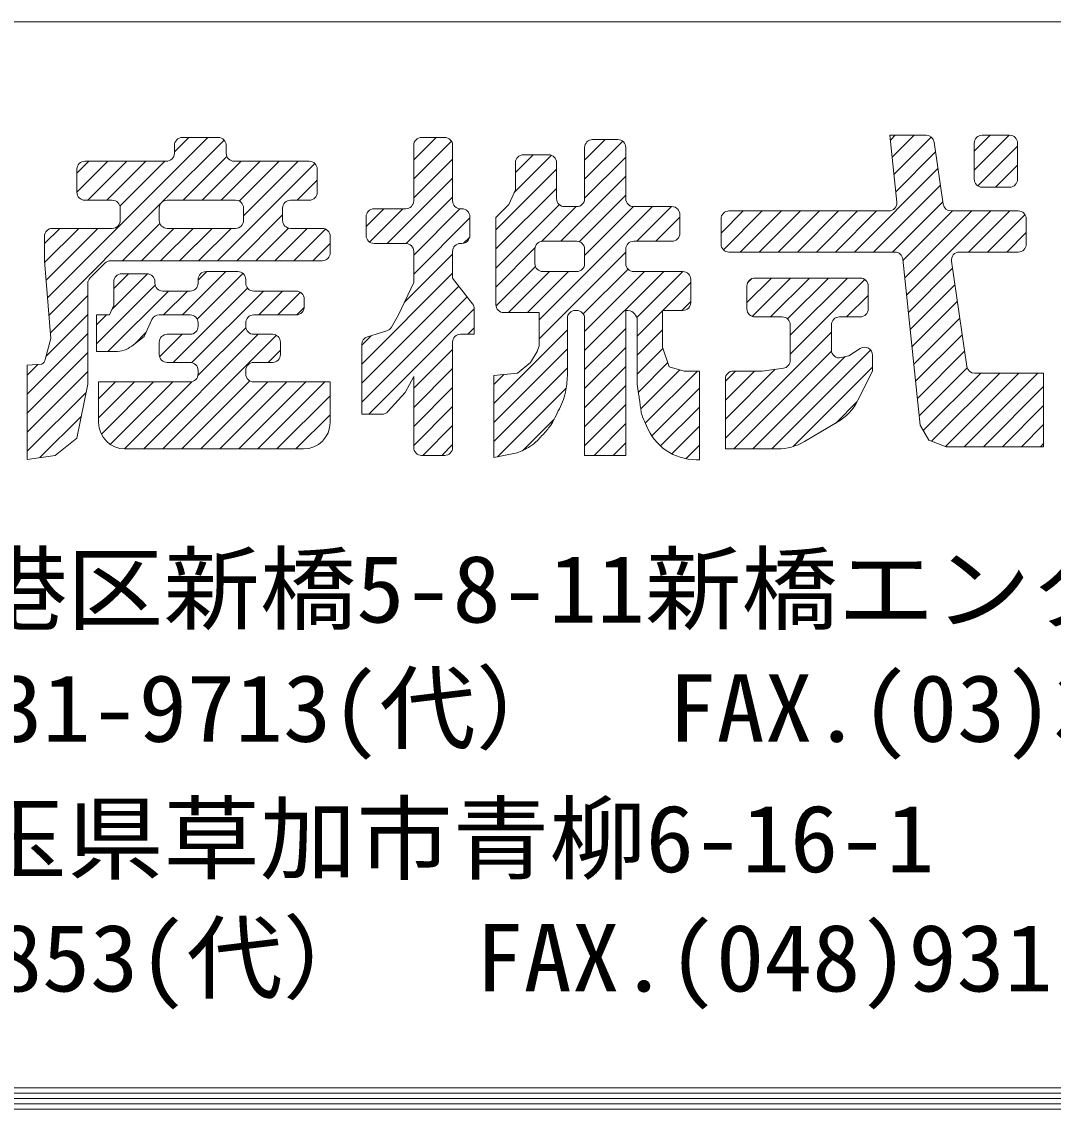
# Model space of a CAD drawing. Units: millimetres at full size; details may follow other scales. Extents: x -1601 to 2776, y -1131 to 1131.
# Drawn here: x -899.1 to -784.1, y -1131.2 to -1010 of the extents above; entities that cross this region are included whole.
import ezdxf
from ezdxf.enums import TextEntityAlignment as Align

# ---------------------------------------------------------------- set-up
doc = ezdxf.new("R2010")
doc.units = ezdxf.units.MM
doc.header["$LTSCALE"] = 4
doc.layers.add('0-0_0', color=7, linetype='Continuous', lineweight=18)
doc.layers.add('1-1_WAKU', color=7, linetype='Continuous', lineweight=18)
doc.styles.add('ＭＳ ゴシック', font='')
doc.styles.get('ＭＳ ゴシック').set_extended_font_data('MS Gothic')

msp = doc.modelspace()

# ---------------------------------------------------------------- linework, layer by layer
at = {"layer": '0-0_0'}
for p, q in [((-896.224, -1040.751), (-878.372, -1022.899)), ((-882.092, -1024.498), (-880.493, -1022.899)), ((-877.191, -1022.899), (-881.204, -1022.899)), ((-855.416, -1025.398), (-852.908, -1022.892)), ((-851.961, -1022.892), (-854.528, -1022.892)), ((-802.287, -1023.182), (-801.756, -1022.65)), ((-802.086, -1025.102), (-799.634, -1022.65)), ((-801.885, -1027.023), (-797.718, -1022.856)), ((-792.934, -1024.435), (-791.149, -1022.65)), ((-792.934, -1026.557), (-789.028, -1022.65)), ((-788.997, -1022.65), (-792.046, -1022.65)), ((-883.401, -1030.05), (-876.537, -1023.186)), ((-882.092, -1023.787), (-882.092, -1024.663)), ((-876.303, -1024.663), (-876.303, -1023.787)), ((-855.416, -1027.52), (-851.207, -1023.311)), ((-855.416, -1023.78), (-855.416, -1029.959)), ((-851.073, -1029.959), (-851.073, -1023.78)), ((-836.358, -1025.432), (-834.058, -1023.133)), ((-836.358, -1027.554), (-832.12, -1023.317)), ((-836.358, -1024.021), (-836.358, -1029.718)), ((-832.662, -1023.133), (-835.47, -1023.133)), ((-831.774, -1029.718), (-831.774, -1024.021)), ((-796.4, -1030.328), (-797.407, -1023.411)), ((-792.934, -1023.538), (-792.934, -1027.548)), ((-792.541, -1028.285), (-788.109, -1023.853)), ((-788.109, -1027.548), (-788.109, -1023.538)), ((-881.12, -1029.89), (-876.234, -1025.004)), ((-855.416, -1029.641), (-851.073, -1025.299)), ((-844.215, -1029.047), (-840.052, -1024.884)), ((-844.077, -1026.788), (-842.109, -1024.82)), ((-840.382, -1024.82), (-843.189, -1024.82)), ((-836.358, -1029.675), (-831.774, -1025.092)), ((-801.684, -1028.943), (-797.248, -1024.506)), ((-892.948, -1026.869), (-891.63, -1025.551)), ((-892.948, -1028.99), (-889.509, -1025.551)), ((-892.948, -1026.439), (-892.948, -1029.002)), ((-882.98, -1025.551), (-892.06, -1025.551)), ((-891.727, -1029.89), (-887.388, -1025.551)), ((-889.606, -1029.89), (-885.266, -1025.551)), ((-888.151, -1030.557), (-883.145, -1025.551)), ((-878.999, -1029.89), (-874.66, -1025.551)), ((-877.263, -1036.64), (-866.433, -1025.809)), ((-876.878, -1029.89), (-872.538, -1025.551)), ((-867.058, -1025.551), (-875.415, -1025.551)), ((-874.855, -1029.988), (-870.417, -1025.551)), ((-874.373, -1031.628), (-868.296, -1025.551)), ((-866.17, -1029.002), (-866.17, -1026.439)), ((-846.248, -1033.202), (-839.494, -1026.447)), ((-844.077, -1025.708), (-844.077, -1028.737)), ((-839.494, -1029.718), (-839.494, -1025.708)), ((-806.288, -1035.668), (-796.978, -1026.358)), ((-790.571, -1028.436), (-788.109, -1025.974)), ((-868.392, -1029.89), (-866.17, -1027.668)), ((-858.357, -1034.704), (-851.073, -1027.42)), ((-839.024, -1034.462), (-831.774, -1027.213)), ((-846.248, -1035.323), (-839.494, -1028.568)), ((-804.167, -1035.668), (-796.708, -1028.21)), ((-792.046, -1028.436), (-788.997, -1028.436)), ((-892.06, -1029.89), (-889.012, -1029.89)), ((-882.893, -1029.89), (-875.261, -1029.89)), ((-869.142, -1029.89), (-867.058, -1029.89)), ((-856.238, -1034.706), (-851.073, -1029.542)), ((-836.952, -1034.512), (-831.774, -1029.334)), ((-802.045, -1035.668), (-796.439, -1030.062)), ((-896.061, -1042.709), (-883.621, -1030.27)), ((-888.124, -1030.778), (-888.124, -1032.136)), ((-883.781, -1032.136), (-883.781, -1030.778)), ((-874.373, -1030.778), (-874.373, -1032.136)), ((-870.03, -1032.136), (-870.03, -1030.778)), ((-860.723, -1032.827), (-858.742, -1030.847)), ((-860.328, -1034.554), (-856.621, -1030.847)), ((-856.304, -1030.847), (-859.835, -1030.847)), ((-855.416, -1036.005), (-850.254, -1030.844)), ((-850.031, -1030.847), (-850.185, -1030.847)), ((-846.248, -1037.445), (-839.19, -1030.386)), ((-841.424, -1043.226), (-828.803, -1030.606)), ((-841.156, -1034.473), (-837.288, -1030.606)), ((-837.246, -1030.606), (-838.606, -1030.606)), ((-836.358, -1036.039), (-830.923, -1030.605)), ((-826.631, -1030.606), (-830.886, -1030.606)), ((-830.538, -1034.462), (-826.682, -1030.606)), ((-821.159, -1033.569), (-818.678, -1031.088)), ((-820.888, -1035.419), (-816.557, -1031.088)), ((-802.446, -1031.088), (-820.271, -1031.088)), ((-819.016, -1035.668), (-814.436, -1031.088)), ((-816.894, -1035.668), (-812.314, -1031.088)), ((-814.773, -1035.668), (-810.193, -1031.088)), ((-812.652, -1035.668), (-808.072, -1031.088)), ((-810.53, -1035.668), (-805.95, -1031.088)), ((-808.409, -1035.668), (-803.829, -1031.088)), ((-800.881, -1036.625), (-795.344, -1031.088)), ((-800.68, -1038.546), (-793.222, -1031.088)), ((-800.48, -1040.466), (-791.101, -1031.088)), ((-788.032, -1031.088), (-795.522, -1031.088)), ((-793.56, -1035.668), (-788.98, -1031.088)), ((-887.87, -1036.64), (-883.711, -1032.481)), ((-875.142, -1036.64), (-870.03, -1031.528)), ((-860.723, -1031.735), (-860.723, -1033.816)), ((-855.416, -1038.126), (-849.143, -1031.854)), ((-849.143, -1033.816), (-849.143, -1031.735)), ((-846.248, -1031.811), (-846.248, -1041.53)), ((-828.417, -1034.462), (-825.743, -1031.788)), ((-825.743, -1033.574), (-825.743, -1031.494)), ((-821.159, -1031.976), (-821.159, -1034.78)), ((-791.439, -1035.668), (-787.278, -1031.507)), ((-787.144, -1034.78), (-787.144, -1031.976)), ((-896.567, -1034.73), (-894.861, -1033.024)), ((-896.551, -1036.835), (-892.739, -1033.024)), ((-896.387, -1038.793), (-890.618, -1033.024)), ((-889.012, -1033.024), (-895.679, -1033.024)), ((-885.749, -1036.64), (-882.133, -1033.024)), ((-883.627, -1036.64), (-880.012, -1033.024)), ((-875.261, -1033.024), (-882.893, -1033.024)), ((-881.506, -1036.64), (-877.89, -1033.024)), ((-879.385, -1036.64), (-875.769, -1033.024)), ((-873.021, -1036.64), (-869.374, -1032.993)), ((-870.9, -1036.64), (-867.284, -1033.024)), ((-865.611, -1033.024), (-869.142, -1033.024)), ((-868.778, -1036.64), (-865.242, -1033.104)), ((-789.317, -1035.668), (-787.144, -1033.495)), ((-896.567, -1033.912), (-896.567, -1036.64)), ((-866.657, -1036.64), (-864.723, -1034.706)), ((-864.723, -1035.752), (-864.723, -1033.912)), ((-859.835, -1034.704), (-856.304, -1034.704)), ((-850.185, -1034.704), (-850.031, -1034.704)), ((-849.854, -1034.686), (-849.161, -1033.994)), ((-841.018, -1034.462), (-837.246, -1034.462)), ((-830.886, -1034.462), (-826.631, -1034.462)), ((-826.162, -1034.329), (-825.877, -1034.044)), ((-856.472, -1041.304), (-851.073, -1035.906)), ((-855.416, -1035.592), (-855.416, -1039.043)), ((-851.073, -1038.561), (-851.073, -1035.592)), ((-846.248, -1039.566), (-841.895, -1035.213)), ((-841.906, -1036.95), (-841.906, -1035.35)), ((-841.424, -1045.348), (-831.774, -1035.698)), ((-836.358, -1035.35), (-836.358, -1036.95)), ((-831.774, -1036.95), (-831.774, -1035.35)), ((-820.271, -1035.668), (-801.782, -1035.668)), ((-794.596, -1035.668), (-788.032, -1035.668)), ((-889.831, -1036.9), (-891.482, -1038.549)), ((-865.611, -1036.64), (-889.203, -1036.64)), ((-846.236, -1041.675), (-841.842, -1037.281)), ((-800.898, -1036.464), (-798.965, -1054.953)), ((-800.279, -1042.387), (-795.361, -1037.469)), ((-793.768, -1048.407), (-795.475, -1036.684)), ((-889.07, -1042.082), (-885.077, -1038.089)), ((-888.847, -1039.738), (-887.195, -1038.086)), ((-885.152, -1038.086), (-887.959, -1038.086)), ((-881.169, -1042.666), (-876.347, -1037.845)), ((-879.534, -1043.154), (-874.441, -1038.06)), ((-879.439, -1038.815), (-878.469, -1037.845)), ((-875.02, -1037.845), (-878.551, -1037.845)), ((-861.205, -1048.159), (-851.073, -1038.027)), ((-851.073, -1038.561), (-848.845, -1041.455)), ((-844.858, -1042.418), (-840.277, -1037.838)), ((-842.736, -1042.418), (-838.156, -1037.838)), ((-837.246, -1037.838), (-841.018, -1037.838)), ((-836.515, -1042.56), (-831.523, -1037.568)), ((-836.358, -1044.524), (-829.671, -1037.838)), ((-836.358, -1046.646), (-827.549, -1037.838)), ((-825.425, -1037.838), (-830.886, -1037.838)), ((-830.546, -1042.956), (-825.428, -1037.838)), ((-818.264, -1041.28), (-815.545, -1038.561)), ((-818.183, -1039.078), (-817.747, -1038.642)), ((-817.701, -1042.838), (-813.423, -1038.561)), ((-805.643, -1038.561), (-817.376, -1038.561)), ((-815.641, -1042.9), (-811.302, -1038.561)), ((-813.741, -1043.121), (-809.181, -1038.561)), ((-813.44, -1044.941), (-807.059, -1038.561)), ((-890.777, -1045.911), (-884.231, -1039.365)), ((-888.847, -1038.974), (-888.847, -1041.702)), ((-884.264, -1039.127), (-884.264, -1038.974)), ((-882.229, -1047.97), (-873.939, -1039.679)), ((-879.439, -1038.733), (-879.439, -1039.127)), ((-874.132, -1039.127), (-874.132, -1038.733)), ((-861.205, -1050.28), (-850.383, -1039.458)), ((-857.104, -1042.659), (-855.416, -1039.043)), ((-827.646, -1042.177), (-824.537, -1039.068)), ((-824.537, -1041.289), (-824.537, -1038.726)), ((-818.264, -1039.449), (-818.264, -1042.012)), ((-813.44, -1047.062), (-805.113, -1038.736)), ((-804.755, -1042.012), (-804.755, -1039.449)), ((-800.078, -1044.307), (-795.091, -1039.32)), ((-895.898, -1044.667), (-891.742, -1040.512)), ((-889.509, -1046.764), (-882.76, -1040.015)), ((-880.327, -1040.015), (-883.376, -1040.015)), ((-883.29, -1042.666), (-880.638, -1040.015)), ((-880.13, -1047.992), (-872.153, -1040.015)), ((-868.506, -1040.015), (-873.244, -1040.015)), ((-872.683, -1042.666), (-870.032, -1040.015)), ((-870.562, -1042.666), (-868.042, -1040.146)), ((-867.618, -1041.778), (-867.618, -1040.903)), ((-861.205, -1052.402), (-849.46, -1040.656)), ((-807.156, -1042.9), (-804.755, -1040.499)), ((-868.438, -1042.664), (-867.62, -1041.846)), ((-860.43, -1053.748), (-848.661, -1041.978)), ((-837.4, -1042.177), (-837.246, -1042.177)), ((-831.774, -1042.177), (-831.697, -1042.177)), ((-831.774, -1058.328), (-831.774, -1042.177)), ((-830.513, -1045.044), (-827.673, -1042.204)), ((-827.673, -1046.275), (-827.673, -1042.177)), ((-827.673, -1042.177), (-825.425, -1042.177)), ((-825.524, -1042.177), (-824.537, -1041.189)), ((-799.877, -1046.228), (-794.822, -1041.172)), ((-896.375, -1047.266), (-891.742, -1042.633)), ((-890.777, -1043.79), (-889.654, -1042.666)), ((-885.47, -1045.077), (-884.594, -1043.182)), ((-883.788, -1042.666), (-880.327, -1042.666)), ((-873.244, -1042.666), (-868.506, -1042.666)), ((-857.895, -1044.041), (-857.104, -1042.659)), ((-845.36, -1042.418), (-841.424, -1042.418)), ((-841.424, -1042.418), (-841.424, -1046.114)), ((-838.288, -1049.472), (-838.288, -1043.065)), ((-836.358, -1043.065), (-836.358, -1058.328)), ((-830.513, -1043.065), (-830.513, -1050.382)), ((-817.376, -1042.9), (-814.328, -1042.9)), ((-807.968, -1042.9), (-805.643, -1042.9)), ((-799.676, -1048.148), (-794.552, -1043.024)), ((-886.506, -1045.882), (-885.272, -1044.648)), ((-879.46, -1049.443), (-874.118, -1044.101)), ((-879.439, -1043.554), (-879.439, -1043.948)), ((-874.132, -1043.948), (-874.132, -1043.554)), ((-860.578, -1045.118), (-858.405, -1044.449)), ((-849.39, -1044.828), (-848.661, -1044.1)), ((-846.49, -1052.535), (-838.288, -1044.333)), ((-836.358, -1048.767), (-831.774, -1044.183)), ((-830.513, -1047.165), (-827.673, -1044.325)), ((-820.677, -1056.421), (-808.856, -1044.6)), ((-813.44, -1043.788), (-813.44, -1047.738)), ((-808.856, -1046.572), (-808.856, -1043.788)), ((-898.497, -1051.509), (-891.742, -1044.754)), ((-886.84, -1046.142), (-885.47, -1045.077)), ((-885.508, -1057.612), (-872.732, -1044.836)), ((-883.781, -1045.724), (-883.781, -1047.082)), ((-883.738, -1047.356), (-881.217, -1044.836)), ((-883.387, -1057.612), (-870.724, -1044.95)), ((-880.327, -1044.836), (-882.893, -1044.836)), ((-871.16, -1044.836), (-873.244, -1044.836)), ((-870.272, -1047.082), (-870.272, -1045.724)), ((-861.205, -1046.038), (-860.155, -1044.988)), ((-851.073, -1057.44), (-851.073, -1045.716)), ((-799.476, -1050.069), (-794.282, -1044.876)), ((-898.497, -1053.631), (-891.742, -1046.876)), ((-890.777, -1046.764), (-888.656, -1046.764)), ((-871.623, -1047.97), (-870.272, -1046.619)), ((-861.205, -1053.748), (-861.205, -1045.966)), ((-855.416, -1050.854), (-851.073, -1046.512)), ((-846.49, -1054.656), (-838.288, -1046.454)), ((-836.358, -1050.888), (-831.774, -1046.305)), ((-830.513, -1049.286), (-827.63, -1046.403)), ((-827.673, -1046.275), (-826.949, -1048.444)), ((-819.739, -1057.605), (-808.845, -1046.71)), ((-815.497, -1057.605), (-804.484, -1046.592)), ((-799.275, -1051.99), (-794.013, -1046.728)), ((-898.497, -1049.388), (-897.298, -1048.19)), ((-882.893, -1047.97), (-880.327, -1047.97)), ((-873.244, -1047.97), (-871.16, -1047.97)), ((-830.37, -1051.264), (-827.099, -1047.994)), ((-817.618, -1057.605), (-807.353, -1047.339)), ((-898.497, -1055.752), (-891.742, -1048.997)), ((-879.439, -1048.858), (-879.439, -1049.251)), ((-874.132, -1049.251), (-874.132, -1048.858)), ((-856.38, -1051.337), (-855.416, -1049.529)), ((-855.416, -1052.976), (-851.073, -1048.633)), ((-855.416, -1049.529), (-855.416, -1057.44)), ((-846.49, -1056.778), (-838.288, -1048.576)), ((-846.49, -1050.414), (-845.384, -1049.308)), ((-846.49, -1058.569), (-846.49, -1049.408)), ((-836.358, -1053.01), (-831.774, -1048.426)), ((-830.11, -1053.126), (-825.766, -1048.782)), ((-829.597, -1054.734), (-823.789, -1048.926)), ((-826.949, -1048.444), (-825.26, -1048.926)), ((-825.26, -1048.926), (-823.572, -1048.926)), ((-823.572, -1048.926), (-823.572, -1058.81)), ((-820.677, -1054.3), (-815.113, -1048.736)), ((-820.677, -1050.057), (-819.546, -1048.926)), ((-820.677, -1052.178), (-817.425, -1048.926)), ((-816.576, -1048.926), (-819.789, -1048.926)), ((-816.576, -1048.926), (-814.213, -1048.618)), ((-813.112, -1057.342), (-804.272, -1048.502)), ((-799.074, -1053.91), (-793.73, -1048.566)), ((-798.612, -1055.57), (-792.21, -1049.168)), ((-797.681, -1056.76), (-790.089, -1049.168)), ((-796.138, -1057.338), (-787.968, -1049.168)), ((-794.042, -1057.364), (-785.846, -1049.168)), ((-785.214, -1049.168), (-792.89, -1049.168)), ((-785.214, -1057.364), (-785.214, -1049.168)), ((-890.536, -1050.139), (-890.536, -1054.652)), ((-880.327, -1050.139), (-890.536, -1050.139)), ((-890.536, -1052.034), (-888.642, -1050.139)), ((-890.536, -1054.155), (-886.52, -1050.139)), ((-890.228, -1055.968), (-884.399, -1050.139)), ((-889.239, -1057.101), (-882.278, -1050.139)), ((-887.629, -1057.612), (-880.136, -1050.118)), ((-881.265, -1057.612), (-873.678, -1050.026)), ((-879.144, -1057.612), (-871.671, -1050.139)), ((-877.023, -1057.612), (-869.55, -1050.139)), ((-874.901, -1057.612), (-867.428, -1050.139)), ((-864.723, -1050.139), (-873.244, -1050.139)), ((-872.78, -1057.612), (-865.307, -1050.139)), ((-864.723, -1054.652), (-864.723, -1050.139)), ((-855.416, -1055.097), (-851.073, -1050.755)), ((-836.358, -1055.131), (-831.774, -1050.547)), ((-820.677, -1049.814), (-820.677, -1057.605)), ((-791.921, -1057.364), (-785.214, -1050.657)), ((-898.497, -1057.873), (-891.927, -1051.303)), ((-870.659, -1057.612), (-864.723, -1051.677)), ((-858.287, -1053.454), (-856.38, -1051.337)), ((-846.079, -1058.489), (-838.414, -1050.824)), ((-828.876, -1056.134), (-823.572, -1050.83)), ((-855.416, -1057.218), (-851.073, -1052.876)), ((-836.358, -1057.252), (-831.774, -1052.669)), ((-827.898, -1057.278), (-823.572, -1052.952)), ((-808.413, -1054.763), (-805.977, -1052.327)), ((-789.8, -1057.364), (-785.214, -1052.778)), ((-897.084, -1058.581), (-892.458, -1053.955)), ((-868.537, -1057.612), (-864.723, -1053.798)), ((-861.205, -1053.748), (-858.947, -1053.748)), ((-843.236, -1057.766), (-839.748, -1054.278)), ((-854.404, -1058.328), (-851.073, -1054.997)), ((-835.312, -1058.328), (-831.774, -1054.79)), ((-826.646, -1058.147), (-823.572, -1055.073)), ((-808.195, -1054.636), (-811.858, -1056.788)), ((-798.965, -1054.953), (-798, -1056.64)), ((-787.678, -1057.364), (-785.214, -1054.9)), ((-887.576, -1057.612), (-867.683, -1057.612)), ((-852.282, -1058.328), (-851.073, -1057.119)), ((-846.49, -1058.569), (-843.873, -1058.058)), ((-833.19, -1058.328), (-831.774, -1056.911)), ((-825.074, -1058.697), (-823.572, -1057.194)), ((-820.677, -1057.605), (-814.858, -1057.605)), ((-785.557, -1057.364), (-785.214, -1057.021)), ((-854.528, -1058.328), (-851.961, -1058.328)), ((-836.358, -1058.328), (-831.774, -1058.328)), ((-823.572, -1058.81), (-823.924, -1058.81))]:
    msp.add_line(p, q, dxfattribs=at)
for points in [[(-798.286, -1022.65), (-802.342, -1022.65), (-801.563, -1030.107)], [(-846.248, -1031.811), (-844.801, -1030.364), (-844.077, -1028.737)], [(-896.476, -1047.634), (-895.843, -1045.318), (-896.567, -1036.64)], [(-891.742, -1039.177), (-891.742, -1050.38), (-892.948, -1056.407), (-895.361, -1058.336), (-898.497, -1058.783), (-898.497, -1048.287), (-896.862, -1048.154)], [(-890.777, -1046.764), (-890.777, -1042.666), (-889.33, -1042.666), (-888.847, -1041.582)], [(-848.661, -1041.997), (-848.661, -1044.828), (-850.185, -1044.828)], [(-846.49, -1049.408), (-843.836, -1049.168), (-842.388, -1047.962), (-841.665, -1046.757), (-841.424, -1046.114)], [(-807.765, -1047.436), (-806.926, -1047.239), (-805.637, -1046.419)], [(-804.272, -1047.168), (-804.272, -1048.926), (-805.901, -1052.181)], [(-798, -1056.64), (-796.07, -1057.364), (-785.214, -1057.364)]]:
    msp.add_lwpolyline(points, dxfattribs=at)
for centre, radius, start, end in [((-881.204, -1023.787), 0.888, 90, 180), ((-877.191, -1023.787), 0.888, 0, 90), ((-854.528, -1023.78), 0.888, 90, 180), ((-851.961, -1023.78), 0.888, 0, 90), ((-798.286, -1023.538), 0.888, 8.282, 90), ((-792.046, -1023.538), 0.888, 90, 180), ((-788.997, -1023.538), 0.888, 0, 90), ((-835.47, -1024.021), 0.888, 90, 180), ((-832.662, -1024.021), 0.888, 0, 90), ((-882.98, -1024.663), 0.888, 270, 0), ((-875.415, -1024.663), 0.888, 180, 270), ((-843.189, -1025.708), 0.888, 90, 180), ((-840.382, -1025.708), 0.888, 0, 90), ((-892.06, -1026.439), 0.888, 90, 180), ((-867.058, -1026.439), 0.888, 0, 90), ((-792.046, -1027.548), 0.888, 180, 270), ((-788.997, -1027.548), 0.888, 270, 0), ((-892.06, -1029.002), 0.888, 180, 270), ((-889.012, -1030.778), 0.888, 0, 90), ((-882.893, -1030.778), 0.888, 90, 180), ((-875.261, -1030.778), 0.888, 0, 90), ((-869.142, -1030.778), 0.888, 90, 180), ((-867.058, -1029.002), 0.888, 270, 0), ((-856.304, -1029.959), 0.888, 270, 0), ((-850.185, -1029.959), 0.888, 180, 270), ((-838.606, -1029.718), 0.888, 180, 270), ((-837.246, -1029.718), 0.888, 270, 0), ((-830.886, -1029.718), 0.888, 180, 270), ((-802.446, -1030.2), 0.888, 270, 5.969), ((-859.835, -1031.735), 0.888, 90, 180), ((-850.031, -1031.735), 0.888, 0, 90), ((-826.631, -1031.494), 0.888, 0, 90), ((-820.271, -1031.976), 0.888, 90, 180), ((-795.522, -1030.2), 0.888, 188.282, 270), ((-788.032, -1031.976), 0.888, 0, 90), ((-889.012, -1032.136), 0.888, 270, 0), ((-882.893, -1032.136), 0.888, 180, 270), ((-875.261, -1032.136), 0.888, 270, 0), ((-869.142, -1032.136), 0.888, 180, 270), ((-895.679, -1033.912), 0.888, 90, 180), ((-865.611, -1033.912), 0.888, 0, 90), ((-859.835, -1033.816), 0.888, 180, 270), ((-850.031, -1033.816), 0.888, 270, 0), ((-826.631, -1033.574), 0.888, 270, 0), ((-856.304, -1035.592), 0.888, 0, 90), ((-850.185, -1035.592), 0.888, 90, 180), ((-841.018, -1035.35), 0.888, 90, 180), ((-837.246, -1035.35), 0.888, 0, 90), ((-830.886, -1035.35), 0.888, 90, 180), ((-820.271, -1034.78), 0.888, 180, 270), ((-788.032, -1034.78), 0.888, 270, 0), ((-865.611, -1035.752), 0.888, 270, 0), ((-801.782, -1036.556), 0.888, 5.969, 90), ((-801.782, -1036.556), 0.888, 5.969, 90), ((-794.596, -1036.556), 0.888, 90, 188.282), ((-889.203, -1037.528), 0.888, 90, 134.979), ((-841.018, -1036.95), 0.888, 180, 270), ((-837.246, -1036.95), 0.888, 270, 0), ((-830.886, -1036.95), 0.888, 180, 270), ((-890.854, -1039.177), 0.888, 134.979, 180), ((-887.959, -1038.974), 0.888, 90, 180), ((-885.152, -1038.974), 0.888, 0, 90), ((-878.551, -1038.733), 0.888, 90, 180), ((-875.02, -1038.733), 0.888, 0, 90), ((-825.425, -1038.726), 0.888, 0, 90), ((-817.376, -1039.449), 0.888, 90, 180), ((-805.643, -1039.449), 0.888, 0, 90), ((-883.376, -1039.127), 0.888, 180, 270), ((-880.327, -1039.127), 0.888, 270, 0), ((-873.244, -1039.127), 0.888, 180, 270), ((-868.506, -1040.903), 0.888, 0, 90), ((-868.506, -1041.778), 0.888, 270, 0), ((-849.549, -1041.997), 0.888, 0, 37.589), ((-845.36, -1041.53), 0.888, 180, 270), ((-837.4, -1043.065), 0.888, 90, 180), ((-837.246, -1043.065), 0.888, 0, 90), ((-831.658, -1043.359), 1.183, 14.4, 91.86), ((-825.425, -1041.289), 0.888, 270, 0), ((-817.376, -1042.012), 0.888, 180, 270), ((-805.643, -1042.012), 0.888, 270, 0), ((-883.788, -1043.554), 0.888, 90, 155.209), ((-880.327, -1043.554), 0.888, 0, 90), ((-873.244, -1043.554), 0.888, 90, 180), ((-814.328, -1043.788), 0.888, 0, 90), ((-807.968, -1043.788), 0.888, 90, 180), ((-880.327, -1043.948), 0.888, 270, 0), ((-873.244, -1043.948), 0.888, 180, 270), ((-858.666, -1043.6), 0.888, 287.091, 330.237), ((-882.893, -1045.724), 0.888, 90, 180), ((-871.16, -1045.724), 0.888, 0, 90), ((-860.317, -1045.966), 0.888, 107.091, 180), ((-850.185, -1045.716), 0.888, 90, 180), ((-888.656, -1043.804), 2.96, 270, 307.854), ((-882.893, -1047.082), 0.888, 180, 270), ((-871.16, -1047.082), 0.888, 270, 0), ((-807.968, -1046.572), 0.888, 180, 283.231), ((-805.16, -1047.168), 0.888, 0, 122.452), ((-897.332, -1047.401), 0.888, 301.986, 344.734), ((-880.327, -1048.858), 0.888, 0, 90), ((-873.244, -1048.858), 0.888, 90, 180), ((-814.328, -1047.738), 0.888, 277.426, 0), ((-880.327, -1049.251), 0.888, 270, 0), ((-873.244, -1049.251), 0.888, 180, 270), ((-851.061, -1048.957), 12.784, 349.466, 357.688), ((-819.789, -1049.814), 0.888, 90, 180), ((-792.89, -1048.28), 0.888, 188.282, 270), ((-915.762, -1064.647), 86.434, 8.796, 9.5), ((-843.161, -1050.426), 4.749, 335.956, 349.466), ((-870.265, -1057.607), 40.396, 7.767, 8.796), ((-872.381, -1037.389), 36.744, 332.469, 335.956), ((-936.256, -1066.608), 106.998, 7.419, 7.767), ((-739.724, -1041.017), 91.193, 187.419, 187.796), ((-811.195, -1049.532), 5.92, 300.447, 333.418), ((-858.947, -1052.86), 0.888, 270, 317.992), ((-845.098, -1051.61), 5.978, 323.819, 332.469), ((-827.271, -1053.004), 2.829, 187.796, 201.02), ((-822.381, -1051.125), 8.068, 201.02, 208.839), ((-887.576, -1054.652), 2.96, 180, 270), ((-867.683, -1054.652), 2.96, 270, 0), ((-845.847, -1051.063), 6.906, 318.345, 323.819), ((-823.924, -1052.89), 5.92, 201.052, 270), ((-844.778, -1053.6), 4.393, 301.83, 315.74), ((-863.457, -1035.398), 30.475, 315.74, 318.345), ((-814.858, -1051.685), 5.92, 270, 300.447), ((-854.528, -1057.44), 0.888, 180, 270), ((-851.961, -1057.44), 0.888, 270, 0), ((-847.616, -1049.028), 9.775, 292.517, 301.83)]:
    msp.add_arc(centre, radius, start, end, dxfattribs=at)
at = {"layer": '1-1_WAKU'}
for p, q in [((-1600, -1010), (1600, -1010)), ((-1599.4, -1129.4), (1599.4, -1129.4)), ((-1598.8, -1128.8), (1598.8, -1128.8)), ((-1600.6, -1130.6), (1600.6, -1130.6)), ((-1600, -1130), (1600, -1130)), ((-1601.2, -1131.2), (1601.2, -1131.2))]:
    msp.add_line(p, q, dxfattribs=at)

# ---------------------------------------------------------------- texts
at = {"layer": '0-0_0', "style": 'ＭＳ ゴシック', "width": 1.05}
for s, p in [('本社〒105-0004東京都港区新橋5-8-11新橋エンタービル3Ｆ', (-1012.22, -1079.212)), ('TEL.東京(03)3431-9713(代）  FAX.(03)3431-9708', (-977.273, -1092.502)), ('関東支店〒340-0002埼玉県草加市青柳6-16-1', (-1012.22, -1107.036)), ('TEL.(048)932-3853(代）  FAX.(048)931-8164', (-977.273, -1120.326))]:
    msp.add_text(s, height=7.507, dxfattribs=at).set_placement(p, align=Align.BOTTOM_LEFT)

doc.saveas('drawing.dxf')
